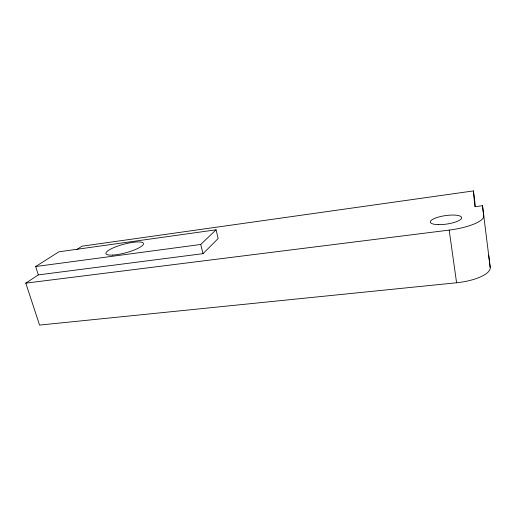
<?xml version="1.0" encoding="UTF-8"?>
<svg xmlns="http://www.w3.org/2000/svg" width="516" height="516" viewBox="0 0 516 516"><rect width="100%" height="100%" fill="white"/><g stroke="black" fill="none" stroke-linecap="round" stroke-linejoin="round"><path stroke-width="0.77" d="M38.339 274.893L203.02 253.659L218.158 238.508L216.075 229.807L58.889 251.808L35.656 266.533L38.339 274.893L25.8 283.136L39.558 325.086L456.583 282.762A33.353 11.217 -6.9 0 0 490.2 267.417L488.678 255.078M35.656 266.533L200.743 244.468L216.075 229.807M76.645 249.692L81.96 246.196L473.443 190.914L475.468 206.716M490.2 267.417L482.499 205.697L474.797 206.735L473.443 190.914M25.8 283.136L449.178 230.097A34.082 9.256 -8.1 0 0 483.75 215.875L482.499 205.697M200.743 244.468L203.02 253.659M449.178 230.097L456.583 282.762M438.252 224.634A15.809 4.276 -8.2 0 0 461.659 217.726A15.809 4.276 -8.2 0 0 438.09 217.178A15.809 4.276 -8.2 0 0 438.252 224.634M112.74 255.078A19.427 4.392 -15.1 0 0 143.235 244.558A19.427 4.392 -15.1 0 0 118.125 245.951A19.427 4.392 -15.1 0 0 112.74 255.078"/></g></svg>
